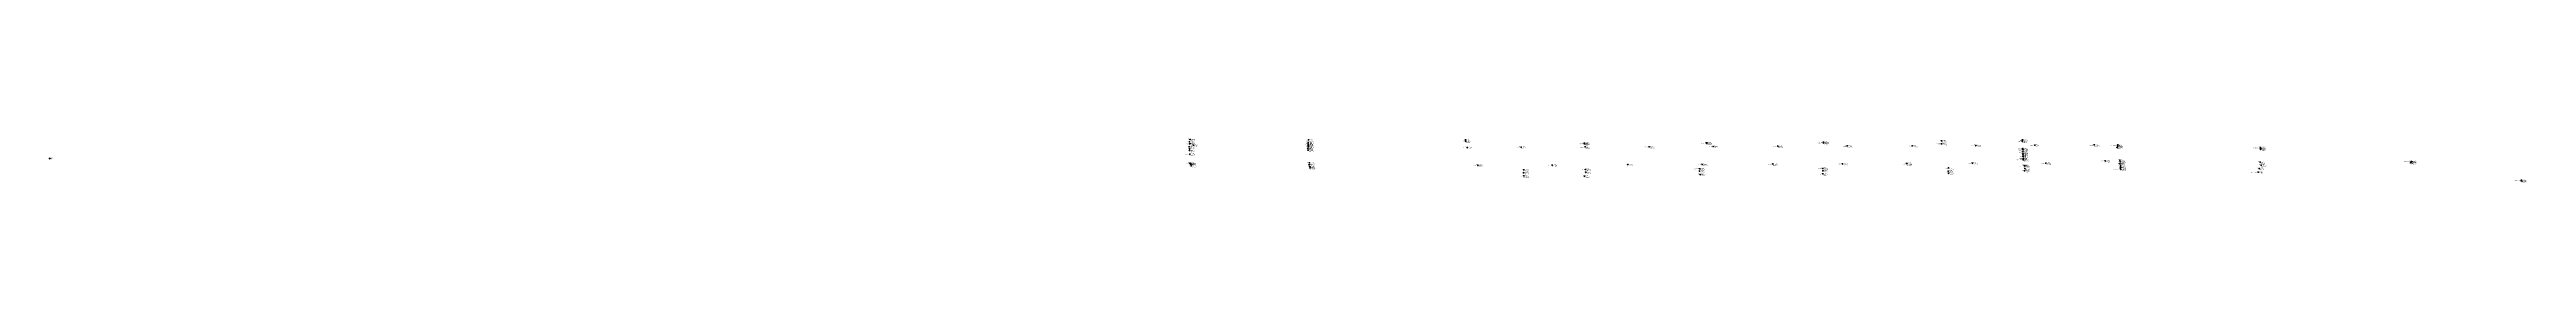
# Model space of a CAD drawing. Header units: metres. Extents: x 169978 to 830021, y 964681 to 1014880.
# Drawn here: x 183562 to 185643, y 974969 to 975006 of the extents above; entities that cross this region are included whole.
import ezdxf
from ezdxf.enums import TextEntityAlignment as Align

# ---------------------------------------------------------------- set-up
doc = ezdxf.new("R2010")
doc.units = ezdxf.units.M

msp = doc.modelspace()

# ---------------------------------------------------------------- linework, layer by layer
at = {"layer": 'MDU TO TCNMEJ TO TN CS 644 500 To 645 700 UL & DL_SurveyPoint'}
for p in [(183561.6, 974989.4, 4.6), (183561.6, 974989.4, 4.6), (183561.9, 974989.5, 7.6)]:
    msp.add_point(p, dxfattribs=at)
at = {"layer": 'TN 31.03.2026_0'}
msp.add_point((184519.6, 974993, 3.7), dxfattribs=at)
at = {"layer": 'TN 31.03.2026_311531177495131125127.953651'}
for p in [(185219.5, 974996.6, 4.3), (185219.5, 974994.9, 4.3)]:
    msp.add_point(p, dxfattribs=at)
at = {"layer": 'TN 31.03.2026_311531177495131125238.768116'}
for p in [(184519.3, 975003.4, 2.9), (184619, 975002.8, 3)]:
    msp.add_point(p, dxfattribs=at)
at = {"layer": 'TN 31.03.2026_311531177495131125374.292549'}
for p in [(184851.2, 975001.8, 2.7), (184953.9, 975002.2, 3), (185052, 975002.6, 3.1), (185151.2, 975001.8, 3), (185219.2, 975004.1, 3.1), (184800.1, 974979.9, 2.4), (184852.1, 974980.2, 3), (184948, 974980.7, 3.6), (185051.5, 974981, 3), (185157.1, 974981.4, 3.3), (185221, 974983.2, 3.7)]:
    msp.add_point(p, dxfattribs=at)
at = {"layer": 'TN 31.03.2026_311531177495131125376.428589'}
for p in [(185219.6, 974991.1, 4.3), (185219.7, 974989.4, 4.3)]:
    msp.add_point(p, dxfattribs=at)
at = {"layer": 'TN 31.03.2026_BE'}
for p in [(184519.4, 974996, 3.3), (184519.9, 974985.5, 3.6), (184619, 974996.5, 3.2), (184620.1, 974985.7, 3.5), (185219.5, 974993.4, 4), (185219.6, 974992.5, 4), (185298.7, 974998.8, 3.9), (185301, 974988, 3.7), (185418.8, 974986.3, 3.8), (185419, 974997.3, 3.6), (185545.4, 974985.8, 3.6), (185638.4, 974970.5, 3.7)]:
    msp.add_point(p, dxfattribs=at)
at = {"layer": 'TN 31.03.2026_BED'}
msp.add_point((184619, 975000.6, 1.9), dxfattribs=at)
at = {"layer": 'TN 31.03.2026_BTRE'}
for p in [(184519.9, 975005.5, 3), (184619.3, 975005.1, 2.9), (184751.2, 975005.1, 2.8), (185219.2, 975005.1, 3.2), (184851.2, 975002.4, 2.8), (184954, 975002.7, 3), (185052.1, 975003.1, 2.9), (185151.1, 975004.4, 3), (184800.1, 974974.7, 2.9), (184851.2, 974974.5, 2.9), (184948.3, 974976, 3.2), (185051.5, 974976.4, 3.1), (185156.9, 974976.9, 3.3), (185220.8, 974979.1, 3.6)]:
    msp.add_point(p, dxfattribs=at)
at = {"layer": 'TN 31.03.2026_COMPOUND WALL'}
for p in [(185299.4, 975000.8, 3.8), (185419.1, 974998.6, 3.6), (185545.9, 974986.9, 3.5), (185301.7, 974980.4, 3.3), (185417.3, 974978, 3.9), (185638.4, 974971, 3.6)]:
    msp.add_point(p, dxfattribs=at)
at = {"layer": 'TN 31.03.2026_COPING'}
for p in [(185219.5, 974997.5, 5.2), (185219.8, 974988.6, 5.1)]:
    msp.add_point(p, dxfattribs=at)
at = {"layer": 'TN 31.03.2026_coping bottom'}
for p in [(185219.4, 974997.7, 4.1), (185219.7, 974988.4, 4.2)]:
    msp.add_point(p, dxfattribs=at)
at = {"layer": 'TN 31.03.2026_DRN TP'}
for p in [(184519.5, 975001.8, 3.2), (184522.8, 975000.7, 3.1), (184618.9, 975001.4, 2.7), (184619.4, 974999.5, 3.2), (184751.2, 975004, 3)]:
    msp.add_point(p, dxfattribs=at)
at = {"layer": 'TN 31.03.2026_FT'}
msp.add_point((185301.2, 974986.5, 3.8), dxfattribs=at)
at = {"layer": 'TN 31.03.2026_GL'}
for p in [(184519.1, 974999.3, 3), (184519.2, 974997.5, 3.1), (184520.4, 974984.4, 3.7), (184618.8, 974997.7, 3.1), (184618.9, 974999.1, 3), (185299.3, 974999.7, 3.8), (185419, 974997.8, 3.6), (185545.7, 974986.4, 3.5), (184520.8, 974983.2, 3.5), (184619.9, 974984.1, 3.5), (184620.3, 974982.4, 3.3), (184620.6, 974981.4, 2.8), (184800, 974977.4, 2.6), (184852.2, 974977.9, 3.1), (184947.9, 974978.7, 3.4), (185051.5, 974979.1, 2.9), (185156.8, 974978.8, 3.2), (185221.1, 974980.9, 3.6), (185301.4, 974983.1, 2.9), (185301.6, 974981.7, 3.1), (185417.9, 974980.9, 3.7), (185419.6, 974983.9, 3.6)]:
    msp.add_point(p, dxfattribs=at)
at = {"layer": 'TN 31.03.2026_OHE 651 10'}
msp.add_point((184752.5, 974998.8, 5.1), dxfattribs=at)
at = {"layer": 'TN 31.03.2026_OHE 651 11'}
msp.add_point((184761.5, 974983.8, 5.1), dxfattribs=at)
at = {"layer": 'TN 31.03.2026_OHE 651 12'}
msp.add_point((184797.9, 974998.9, 5.1), dxfattribs=at)
at = {"layer": 'TN 31.03.2026_OHE 651 13'}
msp.add_point((184823.9, 974983.9, 5.1), dxfattribs=at)
at = {"layer": 'TN 31.03.2026_OHE 651 14'}
msp.add_point((184851.8, 974999.1, 5.1), dxfattribs=at)
at = {"layer": 'TN 31.03.2026_OHE 651 15'}
msp.add_point((184887.5, 974984.2, 5.1), dxfattribs=at)
at = {"layer": 'TN 31.03.2026_OHE 651 16'}
msp.add_point((184905.5, 974999.3, 5.1), dxfattribs=at)
at = {"layer": 'TN 31.03.2026_OHE 651 17'}
msp.add_point((184950, 974984.4, 5.1), dxfattribs=at)
at = {"layer": 'TN 31.03.2026_OHE 651 18'}
msp.add_point((184959.4, 974999.6, 5.1), dxfattribs=at)
at = {"layer": 'TN 31.03.2026_OHE 651 19'}
msp.add_point((185009.4, 974984.8, 5.1), dxfattribs=at)
at = {"layer": 'TN 31.03.2026_OHE 651 20'}
msp.add_point((185013.6, 974999.8, 5.1), dxfattribs=at)
at = {"layer": 'TN 31.03.2026_OHE 651 21'}
msp.add_point((185068, 974984.9, 5.2), dxfattribs=at)
at = {"layer": 'TN 31.03.2026_OHE 651 22'}
msp.add_point((185072, 975000, 5.2), dxfattribs=at)
at = {"layer": 'TN 31.03.2026_OHE 651 23'}
msp.add_point((185122, 974985.1, 5.3), dxfattribs=at)
at = {"layer": 'TN 31.03.2026_OHE 651 24'}
msp.add_point((185126.6, 975000.2, 5.2), dxfattribs=at)
at = {"layer": 'TN 31.03.2026_OHE 651 25'}
msp.add_point((185177.2, 974985.4, 5.3), dxfattribs=at)
at = {"layer": 'TN 31.03.2026_OHE 651 26'}
msp.add_point((185179.9, 975000.4, 5.3), dxfattribs=at)
at = {"layer": 'TN 31.03.2026_OHE 651 28'}
msp.add_point((185229.6, 975000.7, 5.4), dxfattribs=at)
at = {"layer": 'TN 31.03.2026_OHE 651 29'}
msp.add_point((185238.9, 974985.5, 5.4), dxfattribs=at)
at = {"layer": 'TN 31.03.2026_OHE 651 30'}
msp.add_point((185279.4, 975000.8, 4.6), dxfattribs=at)
at = {"layer": 'TN 31.03.2026_OHE 651 31'}
msp.add_point((185288.5, 974987.5, 4.2), dxfattribs=at)
at = {"layer": 'TN 31.03.2026_PF TOP'}
msp.add_point((185220.5, 974983.6, 5.1), dxfattribs=at)
at = {"layer": 'TN 31.03.2026_PF TP'}
msp.add_point((185218.8, 975004, 5.1), dxfattribs=at)
at = {"layer": 'TN 31.03.2026_RE WALL'}
for p in [(184519.9, 974985.4, 4), (184519.9, 974985.2, 4)]:
    msp.add_point(p, dxfattribs=at)
at = {"layer": 'TN 31.03.2026_TOE'}
msp.add_point((185300.9, 974984.9, 2.9), dxfattribs=at)
at = {"layer": 'TN 31.03.2026_X MARK 651 000'}
msp.add_point((184519.5, 974993, 3.8), dxfattribs=at)

# ---------------------------------------------------------------- texts
at = {"layer": 'MDU TO TCNMEJ TO TN CS 644 500 To 645 700 UL & DL_SurveyPoint', "color": 7, "char_height": 0.5, "attachment_point": 4}
for s, insert, width in [('input point\\P4.632\\PX 650 000', (183561.6, 974989.4, 4.6), 6), ('input point1\\P4.642', (183561.6, 974989.4, 4.6), 6.5), ('input point0\\P7.563', (183561.9, 974989.5, 7.6), 6.5)]:
    msp.add_mtext(s, dxfattribs=dict(at, insert=insert, width=width))
at = {"layer": 'TN 31.03.2026_Code', "color": 2}
for s, p in [('BTRE', (184519.9, 975005.5, 3)), ('BTRE', (184619.3, 975005.1, 2.9)), ('BTRE', (184751.2, 975005.1, 2.8)), ('BTRE', (185219.2, 975005.1, 3.2)), ('X MARK 651 000', (184519.5, 974993, 3.8)), ('DRN TP', (184519.5, 975001.8, 3.2)), ('RE WALL', (184519.9, 974985.4, 4)), ('RE WALL', (184519.9, 974985.2, 4)), ('GL', (184519.1, 974999.3, 3)), ('GL ', (184519.3, 975003.4, 2.9)), ('GL', (184519.2, 974997.5, 3.1)), ('BE', (184519.4, 974996, 3.3)), ('BE', (184519.9, 974985.5, 3.6)), ('GL', (184520.4, 974984.4, 3.7)), ('DRN TP', (184522.8, 975000.7, 3.1)), ('DRN TP', (184618.9, 975001.4, 2.7)), ('DRN TP', (184619.4, 974999.5, 3.2)), ('BED', (184619, 975000.6, 1.9)), ('GL ', (184619, 975002.8, 3)), ('GL', (184618.8, 974997.7, 3.1)), ('GL', (184618.9, 974999.1, 3)), ('BE', (184619, 974996.5, 3.2)), ('BE', (184620.1, 974985.7, 3.5)), ('DRN TP', (184751.2, 975004, 3)), ('OHE 651 10', (184752.5, 974998.8, 5.1)), ('OHE 651 12', (184797.9, 974998.9, 5.1)), ('PF BOTTOM ', (184851.2, 975001.8, 2.7)), ('OHE 651 14', (184851.8, 974999.1, 5.1)), ('BTRE', (184851.2, 975002.4, 2.8)), ('OHE 651 15', (184887.5, 974984.2, 5.1)), ('OHE 651 16', (184905.5, 974999.3, 5.1)), ('OHE 651 17', (184950, 974984.4, 5.1)), ('PF BOTTOM ', (184953.9, 975002.2, 3)), ('BTRE', (184954, 975002.7, 3)), ('OHE 651 18', (184959.4, 974999.6, 5.1)), ('OHE 651 19', (185009.4, 974984.8, 5.1)), ('OHE 651 20', (185013.6, 974999.8, 5.1)), ('PF BOTTOM ', (185052, 975002.6, 3.1)), ('BTRE', (185052.1, 975003.1, 2.9)), ('OHE 651 21', (185068, 974984.9, 5.2)), ('OHE 651 22', (185072, 975000, 5.2)), ('OHE 651 23', (185122, 974985.1, 5.3)), ('OHE 651 24', (185126.6, 975000.2, 5.2)), ('PF BOTTOM ', (185151.2, 975001.8, 3)), ('BTRE', (185151.1, 975004.4, 3)), ('OHE 651 25', (185177.2, 974985.4, 5.3)), ('OHE 651 26', (185179.9, 975000.4, 5.3)), ('COPING BOTTOM', (185219.7, 974988.4, 4.2)), ('PF BOTTOM ', (185219.2, 975004.1, 3.1)), ('coping bottom', (185219.4, 974997.7, 4.1)), ('DN LINE ', (185219.5, 974996.6, 4.3)), ('DN LINE ', (185219.5, 974994.9, 4.3)), ('PF TP', (185218.8, 975004, 5.1)), ('COPING', (185219.5, 974997.5, 5.2)), ('UP LINE ', (185219.6, 974991.1, 4.3)), ('UP LINE ', (185219.7, 974989.4, 4.3)), ('COPING', (185219.8, 974988.6, 5.1)), ('BE', (185219.5, 974993.4, 4)), ('BE', (185219.6, 974992.5, 4)), ('OHE 651 28', (185229.6, 975000.7, 5.4)), ('OHE 651 29', (185238.9, 974985.5, 5.4)), ('OHE 651 30', (185279.4, 975000.8, 4.6)), ('OHE 651 31', (185288.5, 974987.5, 4.2)), ('COMPOUND WALL', (185299.4, 975000.8, 3.8)), ('BE', (185298.7, 974998.8, 3.9)), ('GL', (185299.3, 974999.7, 3.8)), ('TOE', (185300.9, 974984.9, 2.9)), ('BE', (185301, 974988, 3.7)), ('FT', (185301.2, 974986.5, 3.8)), ('COMPOUND WALL', (185419.1, 974998.6, 3.6)), ('BE', (185418.8, 974986.3, 3.8)), ('BE', (185419, 974997.3, 3.6)), ('GL', (185419, 974997.8, 3.6)), ('COMPOUND WALL', (185545.9, 974986.9, 3.5)), ('BE', (185545.4, 974985.8, 3.6)), ('GL', (185545.7, 974986.4, 3.5)), ('GL', (184520.8, 974983.2, 3.5)), ('GL', (184619.9, 974984.1, 3.5)), ('GL', (184620.3, 974982.4, 3.3)), ('GL', (184620.6, 974981.4, 2.8)), ('OHE 651 11', (184761.5, 974983.8, 5.1)), ('PF BOTTOM ', (184800.1, 974979.9, 2.4)), ('BTRE', (184800.1, 974974.7, 2.9)), ('GL', (184800, 974977.4, 2.6)), ('OHE 651 13', (184823.9, 974983.9, 5.1)), ('PF BOTTOM ', (184852.1, 974980.2, 3)), ('BTRE', (184851.2, 974974.5, 2.9)), ('GL', (184852.2, 974977.9, 3.1)), ('PF BOTTOM ', (184948, 974980.7, 3.6)), ('BTRE', (184948.3, 974976, 3.2)), ('GL', (184947.9, 974978.7, 3.4)), ('PF BOTTOM ', (185051.5, 974981, 3)), ('BTRE', (185051.5, 974976.4, 3.1)), ('GL', (185051.5, 974979.1, 2.9)), ('PF BOTTOM ', (185157.1, 974981.4, 3.3)), ('BTRE', (185156.9, 974976.9, 3.3)), ('GL', (185156.8, 974978.8, 3.2)), ('PF BOTTOM ', (185221, 974983.2, 3.7)), ('PF TOP', (185220.5, 974983.6, 5.1)), ('BTRE', (185220.8, 974979.1, 3.6)), ('GL', (185221.1, 974980.9, 3.6)), ('COMPOUND WALL', (185301.7, 974980.4, 3.3)), ('GL', (185301.4, 974983.1, 2.9)), ('GL', (185301.6, 974981.7, 3.1)), ('COMPOUND WALL', (185417.3, 974978, 3.9)), ('GL', (185417.9, 974980.9, 3.7)), ('GL', (185419.6, 974983.9, 3.6)), ('COMPOUND WALL', (185638.4, 974971, 3.6)), ('BE', (185638.4, 974970.5, 3.7))]:
    msp.add_text(s, height=0.5, dxfattribs=at).set_placement(p, align=Align.TOP_RIGHT)
at = {"layer": 'TN 31.03.2026_Coordinate', "color": 5, "char_height": 0.5, "width": 6, "attachment_point": 1}
for s, insert in [('N:975005.539\\PE:184519.938', (184519.9, 975005.5, 3)), ('N:975005.090\\PE:184619.283', (184619.3, 975005.1, 2.9)), ('N:975005.136\\PE:184751.228', (184751.2, 975005.1, 2.8)), ('N:975005.091\\PE:185219.172', (185219.2, 975005.1, 3.2)), ('N:974999.256\\PE:184519.104', (184519.1, 974999.3, 3)), ('N:974997.472\\PE:184519.206', (184519.2, 974997.5, 3.1)), ('N:975003.394\\PE:184519.336', (184519.3, 975003.4, 2.9)), ('N:975001.809\\PE:184519.473', (184519.5, 975001.8, 3.2)), ('N:974996.000\\PE:184519.415', (184519.4, 974996, 3.3)), ('N:974993.022\\PE:184519.493', (184519.5, 974993, 3.8)), ('N:974993.008\\PE:184519.572', (184519.6, 974993, 3.7)), ('N:974985.418\\PE:184519.850', (184519.9, 974985.4, 4)), ('N:974985.162\\PE:184519.881', (184519.9, 974985.2, 4)), ('N:974985.455\\PE:184519.910', (184519.9, 974985.5, 3.6)), ('N:974984.366\\PE:184520.377', (184520.4, 974984.4, 3.7)), ('N:975000.725\\PE:184522.759', (184522.8, 975000.7, 3.1)), ('N:974997.698\\PE:184618.801', (184618.8, 974997.7, 3.1)), ('N:975002.778\\PE:184618.990', (184619, 975002.8, 3)), ('N:975001.438\\PE:184618.916', (184618.9, 975001.4, 2.7)), ('N:974999.127\\PE:184618.943', (184618.9, 974999.1, 3)), ('N:975000.572\\PE:184618.999', (184619, 975000.6, 1.9)), ('N:974996.452\\PE:184619.036', (184619, 974996.5, 3.2)), ('N:974999.508\\PE:184619.353', (184619.4, 974999.5, 3.2)), ('N:974985.746\\PE:184620.071', (184620.1, 974985.7, 3.5)), ('N:975004.033\\PE:184751.182', (184751.2, 975004, 3)), ('N:974998.766\\PE:184752.474', (184752.5, 974998.8, 5.1)), ('N:974998.858\\PE:184797.867', (184797.9, 974998.9, 5.1)), ('N:975002.372\\PE:184851.196', (184851.2, 975002.4, 2.8)), ('N:975001.795\\PE:184851.222', (184851.2, 975001.8, 2.7)), ('N:974999.120\\PE:184851.764', (184851.8, 974999.1, 5.1)), ('N:974984.233\\PE:184887.474', (184887.5, 974984.2, 5.1)), ('N:974999.293\\PE:184905.458', (184905.5, 974999.3, 5.1)), ('N:974984.431\\PE:184950.038', (184950, 974984.4, 5.1)), ('N:975002.650\\PE:184953.976', (184954, 975002.7, 3)), ('N:975002.170\\PE:184953.939', (184953.9, 975002.2, 3)), ('N:974999.560\\PE:184959.439', (184959.4, 974999.6, 5.1)), ('N:974984.774\\PE:185009.405', (185009.4, 974984.8, 5.1)), ('N:974999.801\\PE:185013.597', (185013.6, 974999.8, 5.1)), ('N:975002.565\\PE:185051.955', (185052, 975002.6, 3.1)), ('N:975003.058\\PE:185052.064', (185052.1, 975003.1, 2.9)), ('N:974984.878\\PE:185068.033', (185068, 974984.9, 5.2)), ('N:974999.980\\PE:185071.996', (185072, 975000, 5.2)), ('N:974985.113\\PE:185121.984', (185122, 974985.1, 5.3)), ('N:975000.170\\PE:185126.567', (185126.6, 975000.2, 5.2)), ('N:975004.381\\PE:185151.110', (185151.1, 975004.4, 3)), ('N:975001.828\\PE:185151.164', (185151.2, 975001.8, 3)), ('N:974985.356\\PE:185177.157', (185177.2, 974985.4, 5.3)), ('N:975000.418\\PE:185179.922', (185179.9, 975000.4, 5.3)), ('N:975004.016\\PE:185218.755', (185218.8, 975004, 5.1)), ('N:975004.063\\PE:185219.186', (185219.2, 975004.1, 3.1)), ('N:974997.685\\PE:185219.443', (185219.4, 974997.7, 4.1)), ('N:974993.421\\PE:185219.457', (185219.5, 974993.4, 4)), ('N:974997.475\\PE:185219.524', (185219.5, 974997.5, 5.2)), ('N:974996.566\\PE:185219.532', (185219.5, 974996.6, 4.3)), ('N:974994.860\\PE:185219.527', (185219.5, 974994.9, 4.3)), ('N:974992.503\\PE:185219.581', (185219.6, 974992.5, 4)), ('N:974991.142\\PE:185219.622', (185219.6, 974991.1, 4.3)), ('N:974989.411\\PE:185219.713', (185219.7, 974989.4, 4.3)), ('N:974988.623\\PE:185219.776', (185219.8, 974988.6, 5.1)), ('N:974988.399\\PE:185219.696', (185219.7, 974988.4, 4.2)), ('N:975000.653\\PE:185229.616', (185229.6, 975000.7, 5.4)), ('N:974985.462\\PE:185238.947', (185238.9, 974985.5, 5.4)), ('N:975000.837\\PE:185279.449', (185279.4, 975000.8, 4.6)), ('N:974987.540\\PE:185288.475', (185288.5, 974987.5, 4.2)), ('N:974998.768\\PE:185298.747', (185298.7, 974998.8, 3.9)), ('N:974999.714\\PE:185299.319', (185299.3, 974999.7, 3.8)), ('N:975000.767\\PE:185299.421', (185299.4, 975000.8, 3.8)), ('N:974984.903\\PE:185300.934', (185300.9, 974984.9, 2.9)), ('N:974988.025\\PE:185301.001', (185301, 974988, 3.7)), ('N:974986.454\\PE:185301.234', (185301.2, 974986.5, 3.8)), ('N:974986.342\\PE:185418.791', (185418.8, 974986.3, 3.8)), ('N:974997.288\\PE:185418.986', (185419, 974997.3, 3.6)), ('N:974997.759\\PE:185419.040', (185419, 974997.8, 3.6)), ('N:974998.603\\PE:185419.150', (185419.1, 974998.6, 3.6)), ('N:974985.805\\PE:185545.430', (185545.4, 974985.8, 3.6)), ('N:974986.388\\PE:185545.675', (185545.7, 974986.4, 3.5)), ('N:974986.865\\PE:185545.893', (185545.9, 974986.9, 3.5)), ('N:974983.174\\PE:184520.753', (184520.8, 974983.2, 3.5)), ('N:974984.108\\PE:184619.945', (184619.9, 974984.1, 3.5)), ('N:974982.430\\PE:184620.313', (184620.3, 974982.4, 3.3)), ('N:974981.420\\PE:184620.552', (184620.6, 974981.4, 2.8)), ('N:974983.773\\PE:184761.544', (184761.5, 974983.8, 5.1)), ('N:974979.898\\PE:184800.079', (184800.1, 974979.9, 2.4)), ('N:974977.374\\PE:184799.998', (184800, 974977.4, 2.6)), ('N:974974.699\\PE:184800.125', (184800.1, 974974.7, 2.9)), ('N:974983.935\\PE:184823.925', (184823.9, 974983.9, 5.1)), ('N:974974.549\\PE:184851.187', (184851.2, 974974.5, 2.9)), ('N:974980.227\\PE:184852.132', (184852.1, 974980.2, 3)), ('N:974977.869\\PE:184852.213', (184852.2, 974977.9, 3.1)), ('N:974978.697\\PE:184947.889', (184947.9, 974978.7, 3.4)), ('N:974980.746\\PE:184948.047', (184948, 974980.7, 3.6)), ('N:974976.027\\PE:184948.279', (184948.3, 974976, 3.2)), ('N:974980.960\\PE:185051.467', (185051.5, 974981, 3)), ('N:974979.075\\PE:185051.468', (185051.5, 974979.1, 2.9)), ('N:974976.450\\PE:185051.484', (185051.5, 974976.4, 3.1)), ('N:974978.808\\PE:185156.809', (185156.8, 974978.8, 3.2)), ('N:974976.890\\PE:185156.881', (185156.9, 974976.9, 3.3)), ('N:974981.423\\PE:185157.092', (185157.1, 974981.4, 3.3)), ('N:974983.574\\PE:185220.505', (185220.5, 974983.6, 5.1)), ('N:974979.124\\PE:185220.754', (185220.8, 974979.1, 3.6)), ('N:974983.178\\PE:185220.989', (185221, 974983.2, 3.7)), ('N:974980.936\\PE:185221.069', (185221.1, 974980.9, 3.6)), ('N:974983.126\\PE:185301.443', (185301.4, 974983.1, 2.9)), ('N:974981.748\\PE:185301.581', (185301.6, 974981.7, 3.1)), ('N:974980.365\\PE:185301.727', (185301.7, 974980.4, 3.3)), ('N:974978.038\\PE:185417.286', (185417.3, 974978, 3.9)), ('N:974980.943\\PE:185417.915', (185417.9, 974980.9, 3.7)), ('N:974983.910\\PE:185419.571', (185419.6, 974983.9, 3.6)), ('N:974971.029\\PE:185638.365', (185638.4, 974971, 3.6)), ('N:974970.539\\PE:185638.402', (185638.4, 974970.5, 3.7))]:
    msp.add_mtext(s, dxfattribs=dict(at, insert=insert))
at = {"layer": 'TN 31.03.2026_Height', "color": 5}
for s, p in [('Elev:3.007', (184519.9, 975005.5, 3)), ('Elev:2.897', (184619.3, 975005.1, 2.9)), ('Elev:2.846', (184751.2, 975005.1, 2.8)), ('Elev:3.023', (185151.1, 975004.4, 3)), ('Elev:3.162', (185219.2, 975005.1, 3.2)), ('Elev:2.958', (184519.1, 974999.3, 3)), ('Elev:3.132', (184519.2, 974997.5, 3.1)), ('Elev:2.903', (184519.3, 975003.4, 2.9)), ('Elev:3.159', (184519.5, 975001.8, 3.2)), ('Elev:3.251', (184519.4, 974996, 3.3)), ('Elev:3.831', (184519.5, 974993, 3.8)), ('Elev:3.731', (184519.6, 974993, 3.7)), ('Elev:3.961', (184519.9, 974985.4, 4)), ('Elev:3.968', (184519.9, 974985.2, 4)), ('Elev:3.639', (184519.9, 974985.5, 3.6)), ('Elev:3.742', (184520.4, 974984.4, 3.7)), ('Elev:3.122', (184522.8, 975000.7, 3.1)), ('Elev:3.055', (184618.8, 974997.7, 3.1)), ('Elev:2.969', (184619, 975002.8, 3)), ('Elev:2.699', (184618.9, 975001.4, 2.7)), ('Elev:3.020', (184618.9, 974999.1, 3)), ('Elev:1.912', (184619, 975000.6, 1.9)), ('Elev:3.177', (184619, 974996.5, 3.2)), ('Elev:3.226', (184619.4, 974999.5, 3.2)), ('Elev:3.548', (184619.9, 974984.1, 3.5)), ('Elev:3.524', (184620.1, 974985.7, 3.5)), ('Elev:3.003', (184751.2, 975004, 3)), ('Elev:5.077', (184752.5, 974998.8, 5.1)), ('Elev:5.064', (184761.5, 974983.8, 5.1)), ('Elev:5.139', (184797.9, 974998.9, 5.1)), ('Elev:5.122', (184823.9, 974983.9, 5.1)), ('Elev:2.836', (184851.2, 975002.4, 2.8)), ('Elev:2.747', (184851.2, 975001.8, 2.7)), ('Elev:5.136', (184851.8, 974999.1, 5.1)), ('Elev:5.116', (184887.5, 974984.2, 5.1)), ('Elev:5.129', (184905.5, 974999.3, 5.1)), ('Elev:5.136', (184950, 974984.4, 5.1)), ('Elev:3.034', (184954, 975002.7, 3)), ('Elev:2.995', (184953.9, 975002.2, 3)), ('Elev:5.123', (184959.4, 974999.6, 5.1)), ('Elev:5.091', (185009.4, 974984.8, 5.1)), ('Elev:5.111', (185013.6, 974999.8, 5.1)), ('Elev:3.087', (185052, 975002.6, 3.1)), ('Elev:2.913', (185052.1, 975003.1, 2.9)), ('Elev:5.156', (185068, 974984.9, 5.2)), ('Elev:5.155', (185072, 975000, 5.2)), ('Elev:5.253', (185122, 974985.1, 5.3)), ('Elev:5.175', (185126.6, 975000.2, 5.2)), ('Elev:2.977', (185151.2, 975001.8, 3)), ('Elev:5.294', (185177.2, 974985.4, 5.3)), ('Elev:5.278', (185179.9, 975000.4, 5.3)), ('Elev:5.078', (185218.8, 975004, 5.1)), ('Elev:3.121', (185219.2, 975004.1, 3.1)), ('Elev:4.142', (185219.4, 974997.7, 4.1)), ('Elev:4.012', (185219.5, 974993.4, 4)), ('Elev:5.189', (185219.5, 974997.5, 5.2)), ('Elev:4.333', (185219.5, 974996.6, 4.3)), ('Elev:4.317', (185219.5, 974994.9, 4.3)), ('Elev:4.024', (185219.6, 974992.5, 4)), ('Elev:4.342', (185219.6, 974991.1, 4.3)), ('Elev:4.341', (185219.7, 974989.4, 4.3)), ('Elev:5.140', (185219.8, 974988.6, 5.1)), ('Elev:4.151', (185219.7, 974988.4, 4.2)), ('Elev:5.080', (185220.5, 974983.6, 5.1)), ('Elev:5.351', (185229.6, 975000.7, 5.4)), ('Elev:5.365', (185238.9, 974985.5, 5.4)), ('Elev:4.595', (185279.4, 975000.8, 4.6)), ('Elev:4.156', (185288.5, 974987.5, 4.2)), ('Elev:3.949', (185298.7, 974998.8, 3.9)), ('Elev:3.751', (185299.3, 974999.7, 3.8)), ('Elev:3.772', (185299.4, 975000.8, 3.8)), ('Elev:2.942', (185300.9, 974984.9, 2.9)), ('Elev:3.706', (185301, 974988, 3.7)), ('Elev:3.840', (185301.2, 974986.5, 3.8)), ('Elev:3.821', (185418.8, 974986.3, 3.8)), ('Elev:3.559', (185419, 974997.3, 3.6)), ('Elev:3.600', (185419, 974997.8, 3.6)), ('Elev:3.638', (185419.1, 974998.6, 3.6)), ('Elev:3.586', (185419.6, 974983.9, 3.6)), ('Elev:3.565', (185545.4, 974985.8, 3.6)), ('Elev:3.455', (185545.7, 974986.4, 3.5)), ('Elev:3.522', (185545.9, 974986.9, 3.5)), ('Elev:3.498', (184520.8, 974983.2, 3.5)), ('Elev:3.253', (184620.3, 974982.4, 3.3)), ('Elev:2.846', (184620.6, 974981.4, 2.8)), ('Elev:2.417', (184800.1, 974979.9, 2.4)), ('Elev:2.568', (184800, 974977.4, 2.6)), ('Elev:2.853', (184800.1, 974974.7, 2.9)), ('Elev:2.945', (184851.2, 974974.5, 2.9)), ('Elev:3.007', (184852.1, 974980.2, 3)), ('Elev:3.071', (184852.2, 974977.9, 3.1)), ('Elev:3.365', (184947.9, 974978.7, 3.4)), ('Elev:3.629', (184948, 974980.7, 3.6)), ('Elev:3.185', (184948.3, 974976, 3.2)), ('Elev:2.997', (185051.5, 974981, 3)), ('Elev:2.935', (185051.5, 974979.1, 2.9)), ('Elev:3.051', (185051.5, 974976.4, 3.1)), ('Elev:3.218', (185156.8, 974978.8, 3.2)), ('Elev:3.343', (185156.9, 974976.9, 3.3)), ('Elev:3.267', (185157.1, 974981.4, 3.3)), ('Elev:3.566', (185220.8, 974979.1, 3.6)), ('Elev:3.677', (185221, 974983.2, 3.7)), ('Elev:3.615', (185221.1, 974980.9, 3.6)), ('Elev:2.926', (185301.4, 974983.1, 2.9)), ('Elev:3.115', (185301.6, 974981.7, 3.1)), ('Elev:3.280', (185301.7, 974980.4, 3.3)), ('Elev:3.909', (185417.3, 974978, 3.9)), ('Elev:3.655', (185417.9, 974980.9, 3.7)), ('Elev:3.644', (185638.4, 974971, 3.6)), ('Elev:3.709', (185638.4, 974970.5, 3.7))]:
    msp.add_text(s, height=0.5, dxfattribs=at).set_placement(p, align=Align.BOTTOM_LEFT)
at = {"layer": 'TN 31.03.2026_Name', "color": 3}
for s, p in [('Pt105', (184519.9, 975005.5, 3)), ('Pt104', (184619.3, 975005.1, 2.9)), ('Pt66', (184751.2, 975005.1, 2.8)), ('Pt59', (185151.1, 975004.4, 3)), ('Pt57', (185219.2, 975005.1, 3.2)), ('Pt106', (184519.3, 975003.4, 2.9)), ('Pt107', (184519.5, 975001.8, 3.2)), ('Pt8', (184519.1, 974999.3, 3)), ('Pt109', (184519.9, 974985.5, 3.6)), ('Pt110', (184519.9, 974985.4, 4)), ('Pt111', (184519.9, 974985.2, 4)), ('Pt7', (184519.2, 974997.5, 3.1)), ('Pt6', (184519.4, 974996, 3.3)), ('Pt4', (184519.5, 974993, 3.8)), ('Pt5', (184519.6, 974993, 3.7)), ('Pt112', (184520.4, 974984.4, 3.7)), ('Pt108', (184522.8, 975000.7, 3.1)), ('Pt101', (184618.9, 975001.4, 2.7)), ('Pt103', (184619, 975002.8, 3)), ('Pt102', (184619, 975000.6, 1.9)), ('Pt10', (184618.8, 974997.7, 3.1)), ('Pt11', (184618.9, 974999.1, 3)), ('Pt100', (184619.4, 974999.5, 3.2)), ('Pt9', (184619, 974996.5, 3.2)), ('Pt97', (184619.9, 974984.1, 3.5)), ('Pt96', (184620.1, 974985.7, 3.5)), ('Pt67', (184751.2, 975004, 3)), ('Pt12', (184752.5, 974998.8, 5.1)), ('Pt68', (184761.5, 974983.8, 5.1)), ('Pt13', (184797.9, 974998.9, 5.1)), ('Pt69', (184823.9, 974983.9, 5.1)), ('Pt65', (184851.2, 975002.4, 2.8)), ('Pt64', (184851.2, 975001.8, 2.7)), ('Pt14', (184851.8, 974999.1, 5.1)), ('Pt70', (184887.5, 974984.2, 5.1)), ('Pt15', (184905.5, 974999.3, 5.1)), ('Pt71', (184950, 974984.4, 5.1)), ('Pt62', (184953.9, 975002.2, 3)), ('Pt63', (184954, 975002.7, 3)), ('Pt16', (184959.4, 974999.6, 5.1)), ('Pt72', (185009.4, 974984.8, 5.1)), ('Pt17', (185013.6, 974999.8, 5.1)), ('Pt60', (185052, 975002.6, 3.1)), ('Pt61', (185052.1, 975003.1, 2.9)), ('Pt73', (185068, 974984.9, 5.2)), ('Pt18', (185072, 975000, 5.2)), ('Pt74', (185122, 974985.1, 5.3)), ('Pt19', (185126.6, 975000.2, 5.2)), ('Pt58', (185151.2, 975001.8, 3)), ('Pt75', (185177.2, 974985.4, 5.3)), ('Pt20', (185179.9, 975000.4, 5.3)), ('Pt21', (185218.8, 975004, 5.1)), ('Pt56', (185219.2, 975004.1, 3.1)), ('Pt23', (185219.4, 974997.7, 4.1)), ('Pt26', (185219.5, 974993.4, 4)), ('Pt22', (185219.5, 974997.5, 5.2)), ('Pt24', (185219.5, 974996.6, 4.3)), ('Pt25', (185219.5, 974994.9, 4.3)), ('Pt27', (185219.6, 974992.5, 4)), ('Pt28', (185219.6, 974991.1, 4.3)), ('Pt29', (185219.7, 974989.4, 4.3)), ('Pt30', (185219.7, 974988.4, 4.2)), ('Pt31', (185219.8, 974988.6, 5.1)), ('Pt32', (185220.5, 974983.6, 5.1)), ('Pt33', (185229.6, 975000.7, 5.4)), ('Pt76', (185238.9, 974985.5, 5.4)), ('Pt34', (185279.4, 975000.8, 4.6)), ('Pt77', (185288.5, 974987.5, 4.2)), ('Pt41', (185298.7, 974998.8, 3.9)), ('Pt42', (185299.3, 974999.7, 3.8)), ('Pt43', (185299.4, 975000.8, 3.8)), ('Pt37', (185300.9, 974984.9, 2.9)), ('Pt35', (185301, 974988, 3.7)), ('Pt36', (185301.2, 974986.5, 3.8)), ('Pt47', (185418.8, 974986.3, 3.8)), ('Pt45', (185419, 974997.8, 3.6)), ('Pt46', (185419, 974997.3, 3.6)), ('Pt44', (185419.1, 974998.6, 3.6)), ('Pt48', (185419.6, 974983.9, 3.6)), ('Pt51', (185545.4, 974985.8, 3.6)), ('Pt52', (185545.7, 974986.4, 3.5)), ('Pt53', (185545.9, 974986.9, 3.5)), ('Pt113', (184520.8, 974983.2, 3.5)), ('Pt98', (184620.3, 974982.4, 3.3)), ('Pt99', (184620.6, 974981.4, 2.8)), ('Pt94', (184800, 974977.4, 2.6)), ('Pt95', (184800.1, 974979.9, 2.4)), ('Pt93', (184800.1, 974974.7, 2.9)), ('Pt90', (184851.2, 974974.5, 2.9)), ('Pt92', (184852.1, 974980.2, 3)), ('Pt91', (184852.2, 974977.9, 3.1)), ('Pt88', (184947.9, 974978.7, 3.4)), ('Pt89', (184948, 974980.7, 3.6)), ('Pt87', (184948.3, 974976, 3.2)), ('Pt86', (185051.5, 974981, 3)), ('Pt85', (185051.5, 974979.1, 2.9)), ('Pt84', (185051.5, 974976.4, 3.1)), ('Pt82', (185156.8, 974978.8, 3.2)), ('Pt81', (185156.9, 974976.9, 3.3)), ('Pt83', (185157.1, 974981.4, 3.3)), ('Pt80', (185220.8, 974979.1, 3.6)), ('Pt78', (185221, 974983.2, 3.7)), ('Pt79', (185221.1, 974980.9, 3.6)), ('Pt38', (185301.4, 974983.1, 2.9)), ('Pt40', (185301.6, 974981.7, 3.1)), ('Pt39', (185301.7, 974980.4, 3.3)), ('Pt50', (185417.3, 974978, 3.9)), ('Pt49', (185417.9, 974980.9, 3.7)), ('Pt54', (185638.4, 974971, 3.6)), ('Pt55', (185638.4, 974970.5, 3.7))]:
    msp.add_text(s, height=0.5, dxfattribs=at).set_placement(p, align=Align.BOTTOM_RIGHT)

doc.saveas('drawing.dxf')
